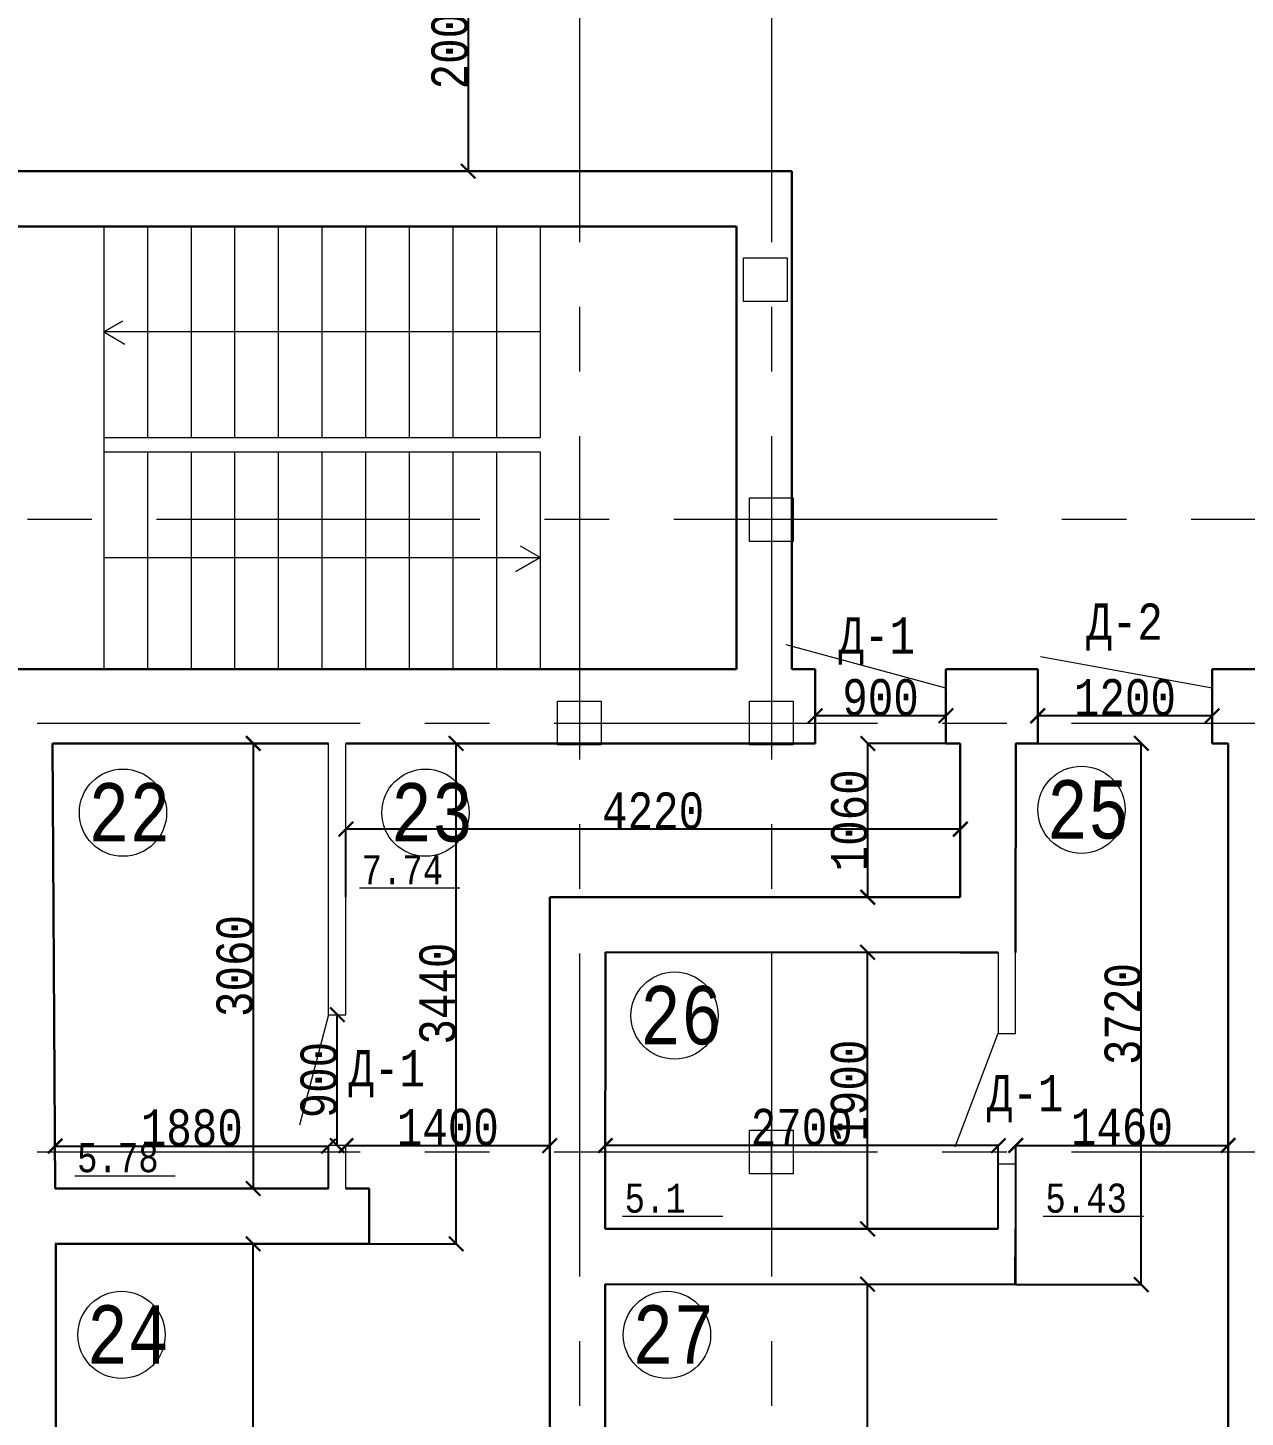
# Model space of a CAD drawing. Header units: millimetres. Extents: x -689206 to 4969298, y -1019800 to 703299.
# Drawn here: x 218016 to 226386, y -366186 to -356634 of the extents above; entities that cross this region are included whole.
import ezdxf

# ---------------------------------------------------------------- set-up
doc = ezdxf.new("R2010")
doc.units = ezdxf.units.MM
doc.linetypes.add('JIS_02_4.0', pattern=[5.5, 4, -1.5])
doc.linetypes.add('осеваяX2', pattern=[101.6, 63.5, -12.7, 12.7, -12.7])
for name, color, linetype, lineweight in [('ПЕРЕГОРОДКИ', 252, 'Continuous', 9), ('РАЗМЕРЫ', 7, 'Continuous', 9), ('сваи', 7, 'JIS_02_4.0', 30), ('стены', 7, 'Continuous', 20)]:
    doc.layers.add(name, color=color, linetype=linetype, lineweight=lineweight)
doc.layers.add('четотам', color=7, linetype='Continuous')
doc.styles.add('Аннотативный', font='isocteur.ttf', dxfattribs={"width": 0.7, "height": 250})
doc.dimstyles.new('Аннотативный', dxfattribs={"dimscale": 0, "dimtxt": 250, "dimasz": 100, "dimexe": 1.25, "dimexo": 0.625, "dimtad": 1, "dimdec": 0, "dimtxsty": 'Аннотативный', "dimblk": 'ARCHTICK', "dimcen": 2.5, "dimadec": 0, "dimazin": 0, "dimtfac": 1, "dimtdec": 0, "dimtmove": 0, "dimatfit": 3, "dimfxl": 1, "dimarcsym": 0})

# ---------------------------------------------------------------- blocks, each defined once
blk = doc.blocks.new('_ArchTick')
at = {"color": 0, "linetype": 'ByBlock', "const_width": 0.15}
blk.add_lwpolyline([(-0.5, -0.5), (0.5, 0.5)], dxfattribs=at)
blk = doc.blocks.new('*D1892')
at = {"layer": 'Defpoints', "color": 0, "lineweight": 20, "transparency": 16777216}
for p in [(220083.1, -364322.1), (218203.1, -364614), (220083.1, -364614)]:
    blk.add_point(p, dxfattribs=at)
at = {"layer": 'стены', "color": 0, "lineweight": -2, "transparency": 16777216}
for p, q in [((218203.1, -364613.4), (218203.1, -364320.8)), ((218203.1, -364322.1), (220083.1, -364322.1)), ((220083.1, -364613.4), (220083.1, -364320.8))]:
    blk.add_line(p, q, dxfattribs=at)
at = {"layer": 'стены', "color": 0, "lineweight": -2, "transparency": 16777216, "xscale": 100, "yscale": 100, "zscale": 100, "rotation": 180}
blk.add_blockref('_ArchTick', (218203.1, -364322.1), dxfattribs=at)
at = {"layer": 'стены', "color": 0, "lineweight": -2, "transparency": 16777216, "xscale": 100, "yscale": 100, "zscale": 100}
blk.add_blockref('_ArchTick', (220083.1, -364322.1), dxfattribs=at)
at = {"layer": 'стены', "color": 0, "lineweight": 5, "transparency": 16777216, "insert": (219143.1, -364196.5), "char_height": 250, "attachment_point": 5, "style": 'Аннотативный'}
blk.add_mtext('1880', dxfattribs=at)
blk = doc.blocks.new('*D1893')
at = {"layer": 'Defpoints', "color": 0, "lineweight": 20, "transparency": 16777216}
for p in [(220203.1, -364318.7), (221603.9, -364318.7), (221603.9, -364318.7)]:
    blk.add_point(p, dxfattribs=at)
at = {"layer": 'стены', "color": 0, "lineweight": -2, "transparency": 16777216}
for p, q in [((220203.1, -364318.7), (221603.9, -364318.7)), ((220203.1, -364319.4), (220203.1, -364320)), ((221603.9, -364319.4), (221603.9, -364320))]:
    blk.add_line(p, q, dxfattribs=at)
at = {"layer": 'стены', "color": 0, "lineweight": -2, "transparency": 16777216, "xscale": 100, "yscale": 100, "zscale": 100, "rotation": 180}
blk.add_blockref('_ArchTick', (220203.1, -364318.7), dxfattribs=at)
at = {"layer": 'стены', "color": 0, "lineweight": -2, "transparency": 16777216, "xscale": 100, "yscale": 100, "zscale": 100}
blk.add_blockref('_ArchTick', (221603.9, -364318.7), dxfattribs=at)
at = {"layer": 'стены', "color": 0, "lineweight": 5, "transparency": 16777216, "insert": (220903.5, -364193.1), "char_height": 250, "attachment_point": 5, "style": 'Аннотативный'}
blk.add_mtext('1400', dxfattribs=at)
blk = doc.blocks.new('*D1933')
at = {"layer": 'Defpoints', "color": 0, "lineweight": 20, "transparency": 16777216}
for p in [(220143.1, -363418.7), (220143.1, -363418.7), (220143.1, -364318.7)]:
    blk.add_point(p, dxfattribs=at)
at = {"layer": 'стены', "color": 0, "lineweight": -2, "transparency": 16777216}
for p, q in [((220143.1, -364318.7), (220143.1, -363418.7)), ((220143.7, -363418.7), (220144.3, -363418.7)), ((220143.7, -364318.7), (220144.3, -364318.7))]:
    blk.add_line(p, q, dxfattribs=at)
at = {"layer": 'стены', "color": 0, "lineweight": -2, "transparency": 16777216, "xscale": 100, "yscale": 100, "zscale": 100}
for p, rotation in [((220143.1, -363418.7), 90), ((220143.1, -364318.7), 270)]:
    blk.add_blockref('_ArchTick', p, dxfattribs=dict(at, rotation=rotation))
at = {"layer": 'стены', "color": 0, "lineweight": 5, "transparency": 16777216, "insert": (220017.5, -363868.7), "char_height": 250, "attachment_point": 5, "rotation": 90, "style": 'Аннотативный'}
blk.add_mtext('900', dxfattribs=at)
blk = doc.blocks.new('*D1954')
at = {"layer": 'Defpoints', "color": 0, "linetype": 'ByBlock', "lineweight": 20, "transparency": 16777216}
for p in [(218816.3, -364994), (219565.6, -364994), (218816.3, -368664)]:
    blk.add_point(p, dxfattribs=at)
at = {"layer": 'РАЗМЕРЫ', "color": 0, "linetype": 'ByBlock', "lineweight": -2, "transparency": 16777216}
for p, q in [((218816.9, -364994), (219566.9, -364994)), ((219565.6, -368664), (219565.6, -364994)), ((218816.9, -368664), (219566.9, -368664))]:
    blk.add_line(p, q, dxfattribs=at)
at = {"layer": 'РАЗМЕРЫ', "color": 0, "linetype": 'ByBlock', "lineweight": -2, "transparency": 16777216, "xscale": 100, "yscale": 100, "zscale": 100}
for p, rotation in [((219565.6, -364994), 90), ((219565.6, -368664), 270)]:
    blk.add_blockref('_ArchTick', p, dxfattribs=dict(at, rotation=rotation))
at = {"layer": 'РАЗМЕРЫ', "color": 0, "linetype": 'ByBlock', "lineweight": 5, "transparency": 16777216, "insert": (219440, -366829), "char_height": 250, "attachment_point": 5, "rotation": 90, "style": 'Аннотативный'}
blk.add_mtext('3670', dxfattribs=at)
blk = doc.blocks.new('*D1999')
at = {"layer": 'Defpoints', "color": 0, "linetype": 'ByBlock', "lineweight": 20, "transparency": 16777216}
for p in [(224958.8, -361364), (224958.8, -361364), (226158.8, -361364)]:
    blk.add_point(p, dxfattribs=at)
at = {"layer": 'РАЗМЕРЫ', "color": 0, "linetype": 'ByBlock', "lineweight": -2, "transparency": 16777216}
for p, q in [((224958.8, -361363.4), (224958.8, -361362.8)), ((226158.8, -361364), (224958.8, -361364)), ((226158.8, -361363.4), (226158.8, -361362.8))]:
    blk.add_line(p, q, dxfattribs=at)
at = {"layer": 'РАЗМЕРЫ', "color": 0, "linetype": 'ByBlock', "lineweight": -2, "transparency": 16777216, "xscale": 100, "yscale": 100, "zscale": 100, "rotation": 180}
blk.add_blockref('_ArchTick', (224958.8, -361364), dxfattribs=at)
at = {"layer": 'РАЗМЕРЫ', "color": 0, "linetype": 'ByBlock', "lineweight": -2, "transparency": 16777216, "xscale": 100, "yscale": 100, "zscale": 100}
blk.add_blockref('_ArchTick', (226158.8, -361364), dxfattribs=at)
at = {"layer": 'РАЗМЕРЫ', "color": 0, "linetype": 'ByBlock', "lineweight": 5, "transparency": 16777216, "insert": (225558.8, -361238.4), "char_height": 250, "attachment_point": 5, "style": 'Аннотативный'}
blk.add_mtext('1200', dxfattribs=at)
blk = doc.blocks.new('*D2042')
at = {"layer": 'Defpoints', "color": 0, "linetype": 'ByBlock', "lineweight": 20, "transparency": 16777216}
for p in [(218185, -361554), (218203.1, -364614), (219565.6, -364614)]:
    blk.add_point(p, dxfattribs=at)
at = {"layer": 'РАЗМЕРЫ', "color": 0, "linetype": 'ByBlock', "lineweight": -2, "transparency": 16777216}
for p, q in [((218185.6, -361554), (219566.9, -361554)), ((219565.6, -361554), (219565.6, -364614)), ((218203.7, -364614), (219566.9, -364614))]:
    blk.add_line(p, q, dxfattribs=at)
at = {"layer": 'РАЗМЕРЫ', "color": 0, "linetype": 'ByBlock', "lineweight": -2, "transparency": 16777216, "xscale": 100, "yscale": 100, "zscale": 100}
for p, rotation in [((219565.6, -361554), 90), ((219565.6, -364614), 270)]:
    blk.add_blockref('_ArchTick', p, dxfattribs=dict(at, rotation=rotation))
at = {"layer": 'РАЗМЕРЫ', "color": 0, "linetype": 'ByBlock', "lineweight": 5, "transparency": 16777216, "insert": (219440, -363084), "char_height": 250, "attachment_point": 5, "rotation": 90, "style": 'Аннотативный'}
blk.add_mtext('3060', dxfattribs=at)
blk = doc.blocks.new('*D2043')
at = {"layer": 'Defpoints', "color": 0, "linetype": 'ByBlock', "lineweight": 20, "transparency": 16777216}
for p in [(221987.2, -362989.6), (223789.3, -362989.6), (221985.6, -364891.8)]:
    blk.add_point(p, dxfattribs=at)
at = {"layer": 'РАЗМЕРЫ', "color": 0, "linetype": 'ByBlock', "lineweight": -2, "transparency": 16777216}
for p, q in [((221987.8, -362989.6), (223790.6, -362989.6)), ((223789.3, -364891.8), (223789.3, -362989.6)), ((221986.2, -364891.8), (223790.6, -364891.8))]:
    blk.add_line(p, q, dxfattribs=at)
at = {"layer": 'РАЗМЕРЫ', "color": 0, "linetype": 'ByBlock', "lineweight": -2, "transparency": 16777216, "xscale": 100, "yscale": 100, "zscale": 100}
for p, rotation in [((223789.3, -362989.6), 90), ((223789.3, -364891.8), 270)]:
    blk.add_blockref('_ArchTick', p, dxfattribs=dict(at, rotation=rotation))
at = {"layer": 'РАЗМЕРЫ', "color": 0, "linetype": 'ByBlock', "lineweight": 5, "transparency": 16777216, "insert": (223663.7, -363940.7), "char_height": 250, "attachment_point": 5, "rotation": 90, "style": 'Аннотативный'}
blk.add_mtext('1900', dxfattribs=at)
blk = doc.blocks.new('*D2044')
at = {"layer": 'Defpoints', "color": 0, "linetype": 'ByBlock', "lineweight": 20, "transparency": 16777216}
for p in [(223790.8, -361554), (224427, -361554), (224427, -362611.6)]:
    blk.add_point(p, dxfattribs=at)
at = {"layer": 'РАЗМЕРЫ', "color": 0, "linetype": 'ByBlock', "lineweight": -2, "transparency": 16777216}
for p, q in [((224426.3, -361554), (223789.5, -361554)), ((223790.8, -362611.6), (223790.8, -361554)), ((224426.3, -362611.6), (223789.5, -362611.6))]:
    blk.add_line(p, q, dxfattribs=at)
at = {"layer": 'РАЗМЕРЫ', "color": 0, "linetype": 'ByBlock', "lineweight": -2, "transparency": 16777216, "xscale": 100, "yscale": 100, "zscale": 100}
for p, rotation in [((223790.8, -361554), 90), ((223790.8, -362611.6), 270)]:
    blk.add_blockref('_ArchTick', p, dxfattribs=dict(at, rotation=rotation))
at = {"layer": 'РАЗМЕРЫ', "color": 0, "linetype": 'ByBlock', "lineweight": 20, "transparency": 16777216, "insert": (223665.2, -362082.8), "char_height": 250, "attachment_point": 5, "rotation": 90, "style": 'Аннотативный'}
blk.add_mtext('1060', dxfattribs=at)
blk = doc.blocks.new('*D2045')
at = {"layer": 'Defpoints', "color": 0, "linetype": 'ByBlock', "lineweight": 20, "transparency": 16777216}
for p in [(221985.6, -364318.7), (221985.6, -364891.8), (224688.1, -364891.8)]:
    blk.add_point(p, dxfattribs=at)
at = {"layer": 'РАЗМЕРЫ', "color": 0, "linetype": 'ByBlock', "lineweight": -2, "transparency": 16777216}
for p, q in [((221985.6, -364891.2), (221985.6, -364317.5)), ((224688.1, -364318.7), (221985.6, -364318.7)), ((224688.1, -364891.2), (224688.1, -364317.5))]:
    blk.add_line(p, q, dxfattribs=at)
at = {"layer": 'РАЗМЕРЫ', "color": 0, "linetype": 'ByBlock', "lineweight": -2, "transparency": 16777216, "xscale": 100, "yscale": 100, "zscale": 100, "rotation": 180}
blk.add_blockref('_ArchTick', (221985.6, -364318.7), dxfattribs=at)
at = {"layer": 'РАЗМЕРЫ', "color": 0, "linetype": 'ByBlock', "lineweight": -2, "transparency": 16777216, "xscale": 100, "yscale": 100, "zscale": 100}
blk.add_blockref('_ArchTick', (224688.1, -364318.7), dxfattribs=at)
at = {"layer": 'РАЗМЕРЫ', "color": 0, "linetype": 'ByBlock', "lineweight": 5, "transparency": 16777216, "insert": (223336.8, -364193.1), "char_height": 250, "attachment_point": 5, "style": 'Аннотативный'}
blk.add_mtext('2700', dxfattribs=at)
blk = doc.blocks.new('*D2026')
at = {"layer": 'Defpoints', "color": 0, "linetype": 'ByBlock', "lineweight": 20, "transparency": 16777216}
for p in [(221984.9, -365271.8), (223789.3, -365271.8), (221982.3, -368664)]:
    blk.add_point(p, dxfattribs=at)
at = {"layer": 'РАЗМЕРЫ', "color": 0, "linetype": 'ByBlock', "lineweight": -2, "transparency": 16777216}
for p, q in [((221985.5, -365271.8), (223790.6, -365271.8)), ((223789.3, -368664), (223789.3, -365271.8)), ((221982.9, -368664), (223790.6, -368664))]:
    blk.add_line(p, q, dxfattribs=at)
at = {"layer": 'РАЗМЕРЫ', "color": 0, "linetype": 'ByBlock', "lineweight": -2, "transparency": 16777216, "xscale": 100, "yscale": 100, "zscale": 100}
for p, rotation in [((223789.3, -365271.8), 90), ((223789.3, -368664), 270)]:
    blk.add_blockref('_ArchTick', p, dxfattribs=dict(at, rotation=rotation))
at = {"layer": 'РАЗМЕРЫ', "color": 0, "linetype": 'ByBlock', "lineweight": 5, "transparency": 16777216, "insert": (223663.7, -366967.9), "char_height": 250, "attachment_point": 5, "rotation": 90, "style": 'Аннотативный'}
blk.add_mtext('3390', dxfattribs=at)
blk = doc.blocks.new('*D2027')
at = {"layer": 'Defpoints', "color": 0, "linetype": 'ByBlock', "lineweight": 20, "transparency": 16777216}
for p in [(224805.2, -361554), (225671.4, -361554), (224805.2, -365274)]:
    blk.add_point(p, dxfattribs=at)
at = {"layer": 'РАЗМЕРЫ', "color": 0, "linetype": 'ByBlock', "lineweight": -2, "transparency": 16777216}
for p, q in [((224805.8, -361554), (225672.6, -361554)), ((225671.4, -365274), (225671.4, -361554)), ((224805.8, -365274), (225672.6, -365274))]:
    blk.add_line(p, q, dxfattribs=at)
at = {"layer": 'РАЗМЕРЫ', "color": 0, "linetype": 'ByBlock', "lineweight": -2, "transparency": 16777216, "xscale": 100, "yscale": 100, "zscale": 100}
for p, rotation in [((225671.4, -361554), 90), ((225671.4, -365274), 270)]:
    blk.add_blockref('_ArchTick', p, dxfattribs=dict(at, rotation=rotation))
at = {"layer": 'РАЗМЕРЫ', "color": 0, "linetype": 'ByBlock', "lineweight": 5, "transparency": 16777216, "insert": (225545.8, -363414), "char_height": 250, "attachment_point": 5, "rotation": 90, "style": 'Аннотативный'}
blk.add_mtext('3720', dxfattribs=at)
blk = doc.blocks.new('*D2028')
at = {"layer": 'Defpoints', "color": 0, "linetype": 'ByBlock', "lineweight": 20, "transparency": 16777216}
for p in [(226268.1, -364317.5), (224808.1, -365274), (226268.1, -365275.2)]:
    blk.add_point(p, dxfattribs=at)
at = {"layer": 'РАЗМЕРЫ', "color": 0, "linetype": 'ByBlock', "lineweight": -2, "transparency": 16777216}
for p, q in [((224808.1, -365273.4), (224808.1, -364316.2)), ((224808.1, -364317.5), (226268.1, -364317.5)), ((226268.1, -365274.5), (226268.1, -364316.2))]:
    blk.add_line(p, q, dxfattribs=at)
at = {"layer": 'РАЗМЕРЫ', "color": 0, "linetype": 'ByBlock', "lineweight": -2, "transparency": 16777216, "xscale": 100, "yscale": 100, "zscale": 100, "rotation": 180}
blk.add_blockref('_ArchTick', (224808.1, -364317.5), dxfattribs=at)
at = {"layer": 'РАЗМЕРЫ', "color": 0, "linetype": 'ByBlock', "lineweight": -2, "transparency": 16777216, "xscale": 100, "yscale": 100, "zscale": 100}
blk.add_blockref('_ArchTick', (226268.1, -364317.5), dxfattribs=at)
at = {"layer": 'РАЗМЕРЫ', "color": 0, "linetype": 'ByBlock', "lineweight": 5, "transparency": 16777216, "insert": (225538.1, -364191.9), "char_height": 250, "attachment_point": 5, "style": 'Аннотативный'}
blk.add_mtext('1460', dxfattribs=at)
blk = doc.blocks.new('*D2090')
at = {"layer": 'Defpoints', "color": 0, "linetype": 'ByBlock', "lineweight": 20, "transparency": 16777216}
for p in [(220203.1, -362143.4), (220203.1, -362612.2), (224427, -362612.2)]:
    blk.add_point(p, dxfattribs=at)
at = {"layer": 'РАЗМЕРЫ', "color": 0, "linetype": 'ByBlock', "lineweight": -2, "transparency": 16777216}
for p, q in [((220203.1, -362611.6), (220203.1, -362142.2)), ((224427, -362143.4), (220203.1, -362143.4)), ((224427, -362611.6), (224427, -362142.2))]:
    blk.add_line(p, q, dxfattribs=at)
at = {"layer": 'РАЗМЕРЫ', "color": 0, "linetype": 'ByBlock', "lineweight": -2, "transparency": 16777216, "xscale": 100, "yscale": 100, "zscale": 100, "rotation": 180}
blk.add_blockref('_ArchTick', (220203.1, -362143.4), dxfattribs=at)
at = {"layer": 'РАЗМЕРЫ', "color": 0, "linetype": 'ByBlock', "lineweight": -2, "transparency": 16777216, "xscale": 100, "yscale": 100, "zscale": 100}
blk.add_blockref('_ArchTick', (224427, -362143.4), dxfattribs=at)
at = {"layer": 'РАЗМЕРЫ', "color": 0, "linetype": 'ByBlock', "lineweight": 20, "transparency": 16777216, "insert": (222315, -362017.8), "char_height": 250, "attachment_point": 5, "style": 'Аннотативный'}
blk.add_mtext('4220', dxfattribs=at)
blk = doc.blocks.new('*D2096')
at = {"layer": 'Defpoints', "color": 0, "linetype": 'ByBlock', "lineweight": 20, "transparency": 16777216}
for p in [(220361.7, -361554), (220960.4, -361554), (220361.7, -364994)]:
    blk.add_point(p, dxfattribs=at)
at = {"layer": 'РАЗМЕРЫ', "color": 0, "linetype": 'ByBlock', "lineweight": -2, "transparency": 16777216}
for p, q in [((220362.3, -361554), (220961.6, -361554)), ((220960.4, -364994), (220960.4, -361554)), ((220362.3, -364994), (220961.6, -364994))]:
    blk.add_line(p, q, dxfattribs=at)
at = {"layer": 'РАЗМЕРЫ', "color": 0, "linetype": 'ByBlock', "lineweight": -2, "transparency": 16777216, "xscale": 100, "yscale": 100, "zscale": 100}
for p, rotation in [((220960.4, -361554), 90), ((220960.4, -364994), 270)]:
    blk.add_blockref('_ArchTick', p, dxfattribs=dict(at, rotation=rotation))
at = {"layer": 'РАЗМЕРЫ', "color": 0, "linetype": 'ByBlock', "lineweight": 5, "transparency": 16777216, "insert": (220834.8, -363274), "char_height": 250, "attachment_point": 5, "rotation": 90, "style": 'Аннотативный'}
blk.add_mtext('3440', dxfattribs=at)
blk = doc.blocks.new('*D2085')
at = {"layer": 'Defpoints', "color": 0, "linetype": 'ByBlock', "lineweight": 5, "transparency": 16777216}
for p in [(221043.3, -355794.1), (221043.3, -357620.1), (221724.6, -357620.1)]:
    blk.add_point(p, dxfattribs=at)
at = {"layer": 'РАЗМЕРЫ', "color": 0, "linetype": 'ByBlock', "lineweight": -2, "transparency": 16777216}
for p, q in [((221043.3, -355794.1), (221043.3, -357620.1)), ((221043.9, -355794.1), (221044.6, -355794.1)), ((221723.9, -357620.1), (221042.1, -357620.1))]:
    blk.add_line(p, q, dxfattribs=at)
at = {"layer": 'РАЗМЕРЫ', "color": 0, "linetype": 'ByBlock', "lineweight": -2, "transparency": 16777216, "xscale": 100, "yscale": 100, "zscale": 100}
for p, rotation in [((221043.3, -355794.1), 90), ((221043.3, -357620.1), 270)]:
    blk.add_blockref('_ArchTick', p, dxfattribs=dict(at, rotation=rotation))
at = {"layer": 'РАЗМЕРЫ', "color": 0, "linetype": 'ByBlock', "lineweight": 5, "transparency": 16777216, "insert": (220917.7, -356707.1), "char_height": 250, "attachment_point": 5, "rotation": 90, "style": 'Аннотативный'}
blk.add_mtext('2000', dxfattribs=at)
blk = doc.blocks.new('*D2098')
at = {"layer": 'Defpoints', "color": 0, "linetype": 'ByBlock', "lineweight": 20, "ltscale": 35, "transparency": 16777216}
for p in [(223428.5, -361364), (223428.5, -361364), (224328.5, -361364)]:
    blk.add_point(p, dxfattribs=at)
at = {"layer": 'сваи', "color": 0, "linetype": 'ByBlock', "lineweight": -2, "ltscale": 35, "transparency": 16777216}
for p, q in [((223428.5, -361363.4), (223428.5, -361362.8)), ((224328.5, -361364), (223428.5, -361364)), ((224328.5, -361363.4), (224328.5, -361362.8))]:
    blk.add_line(p, q, dxfattribs=at)
at = {"layer": 'сваи', "color": 0, "linetype": 'ByBlock', "lineweight": -2, "ltscale": 35, "transparency": 16777216, "xscale": 100, "yscale": 100, "zscale": 100, "rotation": 180}
blk.add_blockref('_ArchTick', (223428.5, -361364), dxfattribs=at)
at = {"layer": 'сваи', "color": 0, "linetype": 'ByBlock', "lineweight": -2, "ltscale": 35, "transparency": 16777216, "xscale": 100, "yscale": 100, "zscale": 100}
blk.add_blockref('_ArchTick', (224328.5, -361364), dxfattribs=at)
at = {"layer": 'сваи', "color": 0, "linetype": 'ByBlock', "lineweight": 5, "ltscale": 35, "transparency": 16777216, "insert": (223878.5, -361238.4), "char_height": 250, "attachment_point": 5, "style": 'Аннотативный'}
blk.add_mtext('900', dxfattribs=at)

msp = doc.modelspace()

# ---------------------------------------------------------------- linework, layer by layer
at = {"layer": 'ПЕРЕГОРОДКИ', "color": 0, "linetype": 'ByBlock', "lineweight": 13}
for p, q in [((224687, -362991.9), (224686.5, -363547.5)), ((224806.5, -363547.6), (224807, -362991.9)), ((224685.8, -364447.5), (224685.5, -364891.8)), ((224805.5, -364891.9), (224805.8, -364447.6))]:
    msp.add_line(p, q, dxfattribs=at)
at = {"layer": 'ПЕРЕГОРОДКИ', "linetype": 'ByBlock', "lineweight": 20}
msp.add_line((224688.1, -362991.9), (224687, -362991.9), dxfattribs=at)
at = {"layer": 'ПЕРЕГОРОДКИ', "linetype": 'ByBlock', "lineweight": 13}
for p, q in [((224685.8, -363547.5), (224806.5, -363547.6)), ((224805.8, -364447.6), (224685.8, -364447.5))]:
    msp.add_line(p, q, dxfattribs=at)
at = {"layer": 'РАЗМЕРЫ', "linetype": 'осеваяX2', "lineweight": 5, "ltscale": 35}
for p, q in [((221808.1, -330993.1), (221808.1, -380834.4)), ((253128, -360014.8), (186075.3, -360014.8))]:
    msp.add_line(p, q, dxfattribs=at)
at = {"layer": 'РАЗМЕРЫ', "linetype": 'ByBlock', "lineweight": 30}
for p, q in [((216807.8, -357620.1), (222887.8, -357620.1)), ((222887.8, -358000.1), (217187.8, -358000.1)), ((217187.8, -361044), (222887.8, -361044)), ((224958.8, -361044), (224328.5, -361044)), ((226475.3, -361044), (226158.8, -361044)), ((224328.5, -361554), (224328.5, -361174)), ((224958.8, -361554), (224958.8, -361174)), ((226158.8, -361174), (226158.8, -361554)), ((220083.1, -361554), (218185, -361554)), ((222651, -361554), (220203.1, -361554)), ((221988.1, -361554), (223428.5, -361554)), ((222651, -361554), (223041.5, -361554)), ((224328.5, -361554), (224427, -361554)), ((224328.5, -361554), (224427, -361554)), ((224427, -362611.6), (224427, -361554)), ((224808.1, -361554), (224807, -362991.9)), ((224808.1, -361554), (224958.8, -361554)), ((226158.8, -361554), (226268.1, -361554)), ((224427, -362611.6), (221603.9, -362611.6)), ((224688.1, -362991.8), (221987.2, -362989.6)), ((224427, -362991.9), (224427, -362991.6)), ((224688.1, -362991.9), (224427, -362991.9)), ((224687, -362991.8), (224687, -362991.9)), ((224688.1, -362991.9), (224688.1, -362991.8)), ((221985.3, -364891.8), (224688.1, -364891.8)), ((224805.5, -364891.9), (224805.2, -365274)), ((221982.3, -368660.5), (221985.3, -365271.8)), ((224808.1, -365274), (221985.3, -365271.8))]:
    msp.add_line(p, q, dxfattribs=at)
at = {"layer": 'РАЗМЕРЫ', "linetype": 'ByBlock', "lineweight": 13}
for p, q in [((218537.8, -358000.1), (218537.8, -359450.1)), ((218837.8, -358000.1), (218837.8, -359450.1)), ((219137.8, -358000.1), (219137.8, -359450.1)), ((219437.8, -358000.1), (219437.8, -359450.1)), ((219737.8, -358000.1), (219737.8, -359450.1)), ((220037.8, -358000.1), (220037.8, -359450.1)), ((220337.8, -358000.1), (220337.8, -359450.1)), ((220637.8, -358000.1), (220637.8, -359450.1)), ((220937.8, -358000.1), (220937.8, -359450.1)), ((221237.8, -358000.1), (221237.8, -359450.1)), ((221537.8, -358000.1), (221537.8, -359450.1)), ((218537.8, -358725.1), (218666.9, -358650.5)), ((218666.9, -358650.5), (218537.8, -358725.1)), ((221537.8, -358725.1), (218537.8, -358725.1)), ((218537.8, -358725.1), (218537.8, -360275.1)), ((218537.8, -358725.1), (218681.7, -358808.1)), ((218537.8, -359450.1), (221537.8, -359450.1)), ((218537.8, -359550.1), (218537.8, -361044)), ((218537.8, -359550.1), (221537.8, -359550.1)), ((218837.8, -359550.1), (218837.8, -361044)), ((219137.8, -359550.1), (219137.8, -361044)), ((219437.8, -359550.1), (219437.8, -361044)), ((219737.8, -359550.1), (219737.8, -361044)), ((220037.8, -359550.1), (220037.8, -361044)), ((220337.8, -359550.1), (220337.8, -361044)), ((220637.8, -359550.1), (220637.8, -361044)), ((220937.8, -359550.1), (220937.8, -361044)), ((221237.8, -359550.1), (221237.8, -361044)), ((221537.8, -359550.1), (221537.8, -361044)), ((221537.8, -360275.1), (221402.9, -360197.2)), ((218537.8, -360275.1), (221537.8, -360275.1)), ((221537.8, -360275.1), (221371.6, -360371)), ((221371.6, -360371), (221537.8, -360275.1))]:
    msp.add_line(p, q, dxfattribs=at)
at = {"layer": 'РАЗМЕРЫ', "linetype": 'ByBlock', "lineweight": 20}
msp.add_line((222887.8, -358000.1), (222887.8, -361000.1), dxfattribs=at)
at = {"layer": 'РАЗМЕРЫ', "linetype": 'ByBlock', "lineweight": 9}
for p, q in [((224328.5, -361174), (223230.4, -360876.5)), ((226158.8, -361174), (224979.3, -360959.7)), ((224685.8, -363547.5), (224388.5, -364329.4))]:
    msp.add_line(p, q, dxfattribs=at)
at = {"layer": 'РАЗМЕРЫ', "linetype": 'ByBlock', "lineweight": 30, "ltscale": 35}
for p, q in [((223428.5, -361174), (223428.5, -361044)), ((224328.5, -361174), (224328.5, -361044)), ((224958.8, -361174), (224958.8, -361044)), ((226158.8, -361190), (226158.8, -361044))]:
    msp.add_line(p, q, dxfattribs=at)
at = {"layer": 'РАЗМЕРЫ', "lineweight": 5}
for p, q in [((220296.4, -362547.5), (220985.7, -362547.5)), ((218340.1, -364525.6), (219029.4, -364525.6)), ((222104.6, -364804), (222793.8, -364804)), ((224997.6, -364804), (225686.8, -364804))]:
    msp.add_line(p, q, dxfattribs=at)
at = {"layer": 'сваи', "linetype": 'ByBlock', "lineweight": 30, "ltscale": 35}
for p, q in [((222887.8, -357620.1), (223267.8, -357620.1)), ((223267.8, -357620.1), (223267.8, -361044)), ((222887.8, -361044), (222887.8, -358000.1)), ((223428.5, -361044), (223267.8, -361044)), ((223428.5, -361554), (223428.5, -361174))]:
    msp.add_line(p, q, dxfattribs=at)
at = {"layer": 'стены', "linetype": 'осеваяX2', "lineweight": 5, "ltscale": 35}
for p, q in [((223128, -330993.1), (223128, -380834.4)), ((186075.3, -361414), (253128, -361414)), ((186075.3, -364362), (253128, -364362))]:
    msp.add_line(p, q, dxfattribs=at)
at = {"layer": 'стены', "lineweight": 30}
for p, q in [((218203.1, -364614), (218185, -361554)), ((226268.1, -364614), (226268.1, -361554)), ((221603.9, -362611.6), (221603.9, -368664)), ((221985.3, -364891.8), (221986.9, -362989.6)), ((218203.1, -364614), (220083.1, -364614)), ((220203.1, -364614), (220361.7, -364614)), ((220361.7, -364994), (220361.7, -364614)), ((226268.1, -364614), (226268.1, -368664)), ((218203.1, -364994), (220361.7, -364994)), ((218208, -368664), (218208.1, -364994))]:
    msp.add_line(p, q, dxfattribs=at)
at = {"layer": 'стены', "lineweight": 13}
for p, q in [((220083.1, -363418.7), (220083.1, -361554)), ((220203.1, -363418.7), (220203.1, -361554)), ((220083.1, -363418.7), (220203.1, -363418.7))]:
    msp.add_line(p, q, dxfattribs=at)
at = {"layer": 'стены', "lineweight": 9}
msp.add_line((220083.1, -363418.7), (219883.6, -364177.3), dxfattribs=at)
at = {"layer": 'стены'}
for p, q in [((223128, -364512), (223128, -364212)), ((220083.1, -364614), (220083.1, -364318.7)), ((220203.1, -364318.7), (220083.1, -364318.7)), ((220203.1, -364614), (220203.1, -364318.7)), ((222978, -364362), (223278, -364362)), ((218203.1, -364614), (220083.1, -364614))]:
    msp.add_line(p, q, dxfattribs=at)
for points in [[(222936.2, -358216.7), (223236.2, -358216.7), (223236.2, -358516.7), (222936.2, -358516.7)], [(222978, -359864.8), (223278, -359864.8), (223278, -360164.8), (222978, -360164.8)], [(221658.1, -361264), (221958.1, -361264), (221958.1, -361564), (221658.1, -361564)], [(222978, -361264), (223278, -361264), (223278, -361564), (222978, -361564)], [(222978, -364212), (223278, -364212), (223278, -364512), (222978, -364512)]]:
    msp.add_lwpolyline(points, close=True, dxfattribs=at)
at = {"layer": 'четотам', "lineweight": 13}
for centre in [(218670, -362030.1), (220750, -362030.1), (225260, -362010.1), (222462.3, -363424.8), (218660, -365620.1), (222410, -365620.1)]:
    msp.add_circle(centre, 300, dxfattribs=at)

# ---------------------------------------------------------------- texts
at = {"layer": 'РАЗМЕРЫ', "lineweight": 20, "ltscale": 150, "char_height": 250, "width": 922.913, "attachment_point": 1, "style": 'Аннотативный'}
for s, insert in [('Д-2', (225293.1, -360591.8)), ('Д-1', (223589, -360686.2)), ('Д-1', (220220, -363662.5)), ('Д-1', (224610, -363832.5))]:
    msp.add_mtext(s, dxfattribs=dict(at, insert=insert))
at = {"layer": 'РАЗМЕРЫ', "lineweight": 13, "ltscale": 150, "char_height": 401.1, "width": 1460, "attachment_point": 1, "style": 'Аннотативный'}
for s, insert in [('22', (218432.8, -361827)), ('23', (220512.8, -361827)), ('25', (225022.8, -361807)), ('26', (222225.1, -363221.7)), ('24', (218422.8, -365417)), ('27', (222172.8, -365417))]:
    msp.add_mtext(s, dxfattribs=dict(at, insert=insert))
at = {"layer": 'РАЗМЕРЫ', "lineweight": 5, "char_height": 200, "width": 656.117, "attachment_point": 1, "style": 'Аннотативный'}
for s, insert in [('7.74', (220310.6, -362323.4)), ('5.78', (218354.3, -364301.5)), ('5.1', (222118.7, -364580)), ('5.43', (225011.7, -364580))]:
    msp.add_mtext(s, dxfattribs=dict(at, insert=insert))

# ---------------------------------------------------------------- dimensions: what is measured, and where the dimension line sits
at = {"layer": 'РАЗМЕРЫ', "linetype": 'ByBlock', "lineweight": 5}
for base, p1, p2, text, picture, middle in [((221043.3, -357620.1), (221043.3, -355794.1), (221724.6, -357620.1), '2000', '*D2085', (220917.7, -356707.1)), ((223789.3, -362989.6), (221985.6, -364891.8), (221987.2, -362989.6), '1900', '*D2043', (223663.7, -363940.7)), ((223789.3, -365271.8), (221982.3, -368664), (221984.9, -365271.8), '3390', '*D2026', (223663.7, -366967.9))]:
    dim = msp.add_linear_dim(base=base, p1=p1, p2=p2, angle=90, text=text, dimstyle='Аннотативный', dxfattribs=at)
    dim.commit()
    dim.dimension.update_dxf_attribs({"geometry": picture, "text_midpoint": middle})
dim = msp.add_aligned_dim(p1=(226158.8, -361364), p2=(224958.8, -361364), distance=0, dimstyle='Аннотативный', dxfattribs=at)
dim.commit()
dim.dimension.update_dxf_attribs({"geometry": '*D1999', "text_midpoint": (225558.8, -361238.4)})
for base, p1, p2, picture, middle in [((219565.6, -364614), (218185, -361554), (218203.1, -364614), '*D2042', (219440, -363084)), ((220960.4, -361554), (220361.7, -364994), (220361.7, -361554), '*D2096', (220834.8, -363274)), ((225671.4, -361554), (224805.2, -365274), (224805.2, -361554), '*D2027', (225545.8, -363414)), ((219565.6, -364994), (218816.3, -368664), (218816.3, -364994), '*D1954', (219440, -366829))]:
    dim = msp.add_linear_dim(base=base, p1=p1, p2=p2, angle=90, dimstyle='Аннотативный', dxfattribs=at)
    dim.commit()
    dim.dimension.update_dxf_attribs({"geometry": picture, "text_midpoint": middle})
at = {"layer": 'РАЗМЕРЫ', "linetype": 'ByBlock', "lineweight": 20}
dim = msp.add_linear_dim(base=(223790.8, -361554), p1=(224427, -362611.6), p2=(224427, -361554), angle=90, text='1060', dimstyle='Аннотативный', dxfattribs=at)
dim.commit()
dim.dimension.update_dxf_attribs({"geometry": '*D2044', "text_midpoint": (223665.2, -362082.8)})
dim = msp.add_linear_dim(base=(220203.1, -362143.4), p1=(224427, -362612.2), p2=(220203.1, -362612.2), text='4220', dimstyle='Аннотативный', dxfattribs=at)
dim.commit()
dim.dimension.update_dxf_attribs({"geometry": '*D2090', "text_midpoint": (222315, -362017.8)})
at = {"layer": 'РАЗМЕРЫ', "linetype": 'ByBlock', "lineweight": 5}
dim = msp.add_linear_dim(base=(221985.6, -364318.7), p1=(224688.1, -364891.8), p2=(221985.6, -364891.8), text='2700', dimstyle='Аннотативный', dxfattribs=at)
dim.commit()
dim.dimension.update_dxf_attribs({"geometry": '*D2045', "text_midpoint": (223336.8, -364193.1)})
dim = msp.add_linear_dim(base=(226268.1, -364317.5), p1=(224808.1, -365274), p2=(226268.1, -365275.2), dimstyle='Аннотативный', dxfattribs=at)
dim.commit()
dim.dimension.update_dxf_attribs({"geometry": '*D2028', "text_midpoint": (225538.1, -364191.9)})
at = {"layer": 'сваи', "linetype": 'ByBlock', "lineweight": 5, "ltscale": 35}
dim = msp.add_linear_dim(base=(223428.5, -361364), p1=(224328.5, -361364), p2=(223428.5, -361364), dimstyle='Аннотативный', dxfattribs=at)
dim.commit()
dim.dimension.update_dxf_attribs({"geometry": '*D2098', "text_midpoint": (223878.5, -361238.4)})
at = {"layer": 'стены', "lineweight": 5}
for p1, p2, distance, picture, middle in [((220143.1, -364318.7), (220143.1, -363418.7), 0, '*D1933', (220017.5, -363868.7)), ((218203.1, -364614), (220083.1, -364614), 291.9, '*D1892', (219143.1, -364196.5))]:
    dim = msp.add_aligned_dim(p1=p1, p2=p2, distance=distance, dimstyle='Аннотативный', dxfattribs=at)
    dim.commit()
    dim.dimension.update_dxf_attribs({"geometry": picture, "text_midpoint": middle})
dim = msp.add_aligned_dim(p1=(220203.1, -364318.7), p2=(221603.9, -364318.7), distance=0, text='1400', dimstyle='Аннотативный', dxfattribs=at)
dim.commit()
dim.dimension.update_dxf_attribs({"geometry": '*D1893', "text_midpoint": (220903.5, -364193.1)})

doc.saveas('drawing.dxf')
